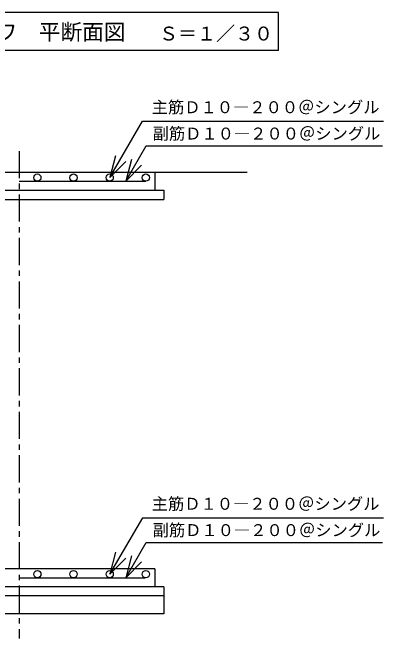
# Model space of a CAD drawing. Units: millimetres, scale not verified. Extents: x -21929 to 8910, y -6308 to 6308.
# Drawn here: x 970 to 3022, y -521 to 2936 of the extents above; entities that cross this region are included whole.
import ezdxf
from ezdxf.enums import TextEntityAlignment as Align

# ---------------------------------------------------------------- set-up
doc = ezdxf.new("R2010")
doc.units = ezdxf.units.MM
doc.header["$LTSCALE"] = 30
doc.linetypes.add('CHAIN1', pattern=[8, 5, -1, 1, -1])
for name, color, linetype, lineweight in [('0-3_製作', 5, 'Continuous', 25), ('0-6_機器', 3, 'Continuous', 25), ('0-C_07', 3, 'Continuous', 25)]:
    doc.layers.add(name, color=color, linetype=linetype, lineweight=lineweight)
doc.styles.add('ＭＳ ゴシック', font='')
doc.styles.get('ＭＳ ゴシック').set_extended_font_data('MS Gothic')

msp = doc.modelspace()

# ---------------------------------------------------------------- linework, layer by layer
at = {"layer": '0-3_製作', "color": 4}
for p, q in [((1507.81, 2024.16), (1690.09, 2335.01)), ((1690.09, 2335.01), (3022.02, 2335.01)), ((1596.11, 2004.16), (1709.22, 2199.36)), ((1709.65, 2199.61), (3016.31, 2199.61)), ((1507.81, -165.84), (1690.1, 145.01)), ((1690.1, 145.01), (3022.03, 145.01)), ((1596.12, -185.84), (1709.22, 9.37)), ((1709.66, 9.61), (3016.32, 9.61))]:
    msp.add_line(p, q, dxfattribs=at)
for points in [[(1540.16, 2144.9), (1507.81, 2024.16), (1596.2, 2112.54)], [(1628.47, 2124.9), (1596.11, 2004.16), (1684.5, 2092.55)], [(1540.16, -45.1), (1507.81, -165.84), (1596.2, -77.45)], [(1628.47, -65.1), (1596.12, -185.84), (1684.51, -97.45)]]:
    msp.add_lwpolyline(points, dxfattribs=at)
at = {"layer": '0-3_製作', "color": 3}
for centre in [(1107.81, 2024.16), (1307.81, 2024.16), (1507.81, 2024.16), (1707.81, 2024.16), (1107.81, -165.84), (1307.81, -165.84), (1507.81, -165.84), (1707.81, -165.84)]:
    msp.add_circle(centre, 20, dxfattribs=at)
at = {"layer": '0-6_機器', "color": 2, "linetype": 'CHAIN1'}
msp.add_line((1007.81, 2170.95), (1007.81, -521), dxfattribs=at)
at = {"layer": '0-6_機器', "color": 2}
for p, q in [((-169.57, 2054.16), (2268.4, 2054.16)), ((1757.81, 2054.16), (1757.81, 1954.16)), ((207.81, 1954.16), (1807.81, 1954.16)), ((1807.81, 1954.16), (1807.81, 1904.15)), ((207.81, 1904.15), (1807.81, 1904.15)), ((1757.81, -135.85), (257.81, -135.85)), ((1757.81, -135.85), (1757.81, -235.84)), ((1807.82, -235.84), (207.81, -235.84)), ((1807.82, -285.84), (207.81, -285.84))]:
    msp.add_line(p, q, dxfattribs=at)
at = {"layer": '0-6_機器'}
for p, q in [((1007.81, 2004.16), (1708.16, 2004.16)), ((1007.81, -185.84), (1704.11, -185.84))]:
    msp.add_line(p, q, dxfattribs=at)
at = {"layer": '0-6_機器', "color": 2}
msp.add_lwpolyline([(1807.82, -235.84), (1807.82, -385.46), (207.81, -385.46)], dxfattribs=at)
at = {"layer": '0-C_07'}
for p, q in [((2441.72, 2935.83), (-737.82, 2935.83)), ((2441.72, 2725.82), (2441.72, 2935.83)), ((2441.72, 2725.82), (-737.82, 2725.82))]:
    msp.add_line(p, q, dxfattribs=at)

# ---------------------------------------------------------------- texts
at = {"layer": '0-3_製作', "color": 4, "style": 'ＭＳ ゴシック'}
for s, p in [('主筋Ｄ１０―２００＠シングル\u3000', (1740.09, 2360.01)), ('副筋Ｄ１０―２００＠シングル\u3000', (1744.99, 2214.61)), ('主筋Ｄ１０―２００＠シングル\u3000', (1740.09, 170.02)), ('副筋Ｄ１０―２００＠シングル\u3000', (1744.99, 24.61))]:
    msp.add_text(s, height=65.98, dxfattribs=at).set_placement(p, align=Align.BOTTOM_LEFT)
at = {"layer": '0-C_07', "color": 4, "style": 'ＭＳ ゴシック'}
for s, height, p in [('参考図：リン除去装置、ブロワ\u3000平断面図', 87.98, (-684.52, 2758.3)), ('Ｓ＝１／３０', 76.98, (1780.99, 2758.08))]:
    msp.add_text(s, height=height, dxfattribs=at).set_placement(p, align=Align.BOTTOM_LEFT)

doc.saveas('drawing.dxf')
